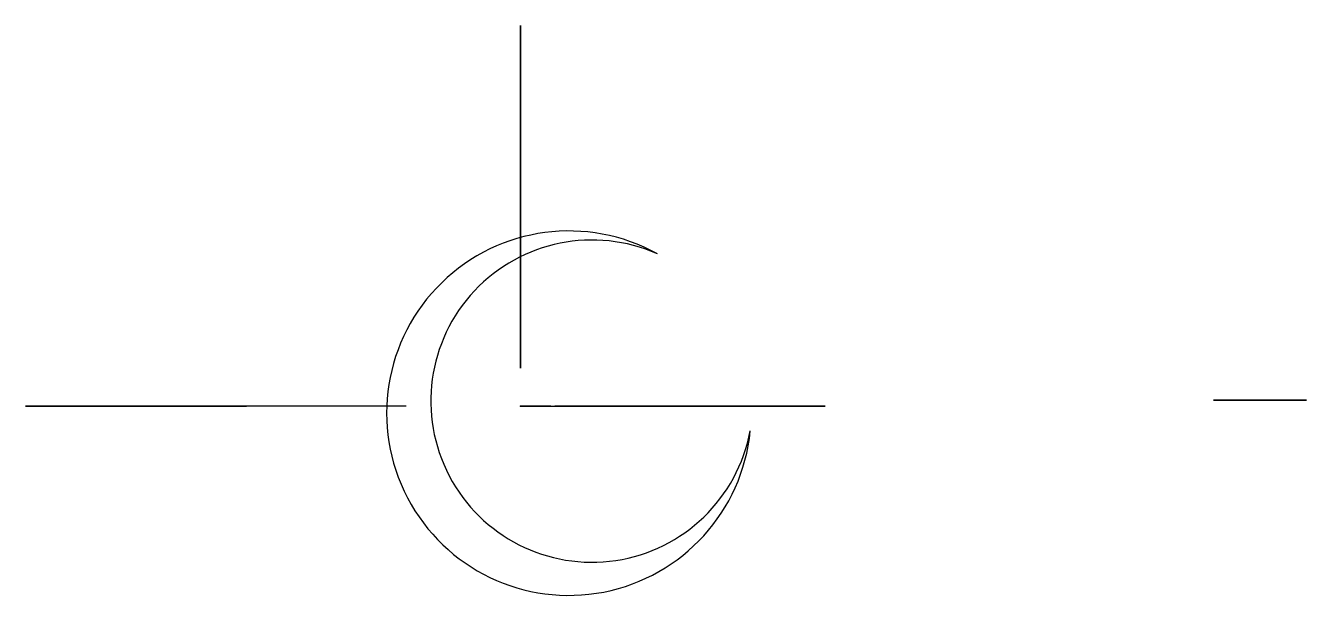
# Model space of a CAD drawing. Header units: millimetres. Extents: x -325 to 516, y -124 to 250.
import ezdxf

# ---------------------------------------------------------------- set-up
doc = ezdxf.new("R2010")
doc.units = ezdxf.units.MM
doc.header["$MEASUREMENT"] = 0
for name, color, linetype in [('レーザー２ v6_Sketch1', 7, 'Continuous'), ('レーザー２ v6_Sketch2', 7, 'Continuous'), ('レーザー２ v6_Sketch3', 7, 'Continuous'), ('レーザー２ v6_Sketch4', 7, 'Continuous'), ('レーザー２ v6_Sketch5', 7, 'Continuous'), ('レーザー２ v6_Sketch6', 7, 'Continuous'), ('レーザー２ v6_Sketch7', 7, 'Continuous'), ('レーザー２ v6_Sketch8', 7, 'Continuous')]:
    doc.layers.add(name, color=color, linetype=linetype)

msp = doc.modelspace()

# ---------------------------------------------------------------- linework, layer by layer
at = {"layer": 'レーザー２ v6_Sketch1'}
for centre, radius, start, end in [((31.77, -4.55), 119.67, 60.88378, 354.42494), ((46.9, 3.38), 105.8, 65.95907, 349.34965)]:
    msp.add_arc(centre, radius, start, end, dxfattribs=at)
msp.add_point((0, 0), dxfattribs=at)
at = {"layer": 'レーザー２ v6_Sketch2'}
msp.add_point((0, 0), dxfattribs=at)
at = {"layer": 'レーザー２ v6_Sketch3'}
for p, q in [((-300, 0), (-180, 0)), ((-300, 0, 20), (-300, 0)), ((-290, 0, 20), (-300, 0, 20)), ((-290, 0, 20), (-293.42, 0, 10.6)), ((-293.42, 0, 10.6), (-291.12, 0, 9.77)), ((-291.12, 0, 9.77), (-287.39, 0, 20)), ((-290, 0, 20), (-280, 0, 20)), ((-192.61, 0, 20), (-287.39, 0, 20)), ((-188.88, 0, 9.77), (-192.61, 0, 20)), ((-190, 0, 20), (-186.58, 0, 10.6)), ((-180, 0, 20), (-190, 0, 20)), ((-190, 0, 20), (-180, 0, 20)), ((-186.58, 0, 10.6), (-188.88, 0, 9.77)), ((-180, 0), (-180, 0, 20))]:
    msp.add_line(p, q, dxfattribs=at)
msp.add_point((0, 0), dxfattribs=at)
at = {"layer": 'レーザー２ v6_Sketch4'}
for p, q in [((-75, 0), (-325, 0)), ((-325, 0, 50), (-325, 0)), ((-325, 0, 30.18), (-287.73, 0, 30.18)), ((-287.73, 0, 30.18), (-293.21, 0, 15.14)), ((-75, 0, 30.18), (-112.93, 0, 30.18)), ((-75, 0), (-75, 0, 30.18)), ((0, 0, 40), (0, 0)), ((20, 0, 40), (0, 0, 40)), ((0, 0), (200, 0)), ((20, 0, 40), (17.4, 0, 25.23)), ((17.4, 0, 25.23), (19.81, 0, 24.81)), ((19.81, 0, 24.8), (22.45, 0, 40)), ((20, 0, 40), (22.45, 0, 40)), ((20, 0, 40), (35, 0, 40)), ((177.55, 0, 40), (22.45, 0, 40)), ((180, 0, 40), (177.55, 0, 40)), ((177.55, 0, 40), (182.83, 0, 25.07)), ((180, 0, 40), (185.13, 0, 25.9)), ((200, 0, 40), (180, 0, 40)), ((180, 0, 40), (195, 0, 40)), ((185.13, 0, 25.9), (182.83, 0, 25.07)), ((200, 0), (200, 0, 40))]:
    msp.add_line(p, q, dxfattribs=at)
msp.add_point((0, 0), dxfattribs=at)
at = {"layer": 'レーザー２ v6_Sketch5'}
for p, q in [((110, 0, 40), (107.4, 0, 25.23)), ((107.4, 0, 25.23), (109.81, 0, 24.8)), ((109.81, 0, 24.8), (112.49, 0, 40)), ((110, 0, 40), (125, 0, 40)), ((112.49, 0, 40), (110, 0, 40))]:
    msp.add_line(p, q, dxfattribs=at)
msp.add_point((0, 0), dxfattribs=at)
at = {"layer": 'レーザー２ v6_Sketch6'}
for p, q in [((0, 250, 100), (0, 250, 25)), ((0, 50, 125), (0, 225, 125)), ((0, 225), (0, 50)), ((0, 25, 25), (0, 25, 100))]:
    msp.add_line(p, q, dxfattribs=at)
at = {"layer": 'レーザー２ v6_Sketch6', "extrusion": (1, 0, 0)}
for centre, start, end in [((225, 100), 0, 90), ((225, 25), 270, 0), ((50, 100), 90, 180), ((50, 25), 180, 270)]:
    msp.add_arc(centre, 25, start, end, dxfattribs=at)
at = {"layer": 'レーザー２ v6_Sketch6'}
msp.add_point((0, 0), dxfattribs=at)
at = {"layer": 'レーザー２ v6_Sketch7'}
msp.add_point((5.77, 0.01, -2.14), dxfattribs=at)
at = {"layer": 'レーザー２ v6_Sketch8', "extrusion": (-2e-16, 1, 0)}
msp.add_circle((-485.6, 231.17, 4.02), 30.52, dxfattribs=at)
at = {"layer": 'レーザー２ v6_Sketch8'}
msp.add_point((102.7, 0, -18.11), dxfattribs=at)

doc.saveas('drawing.dxf')
